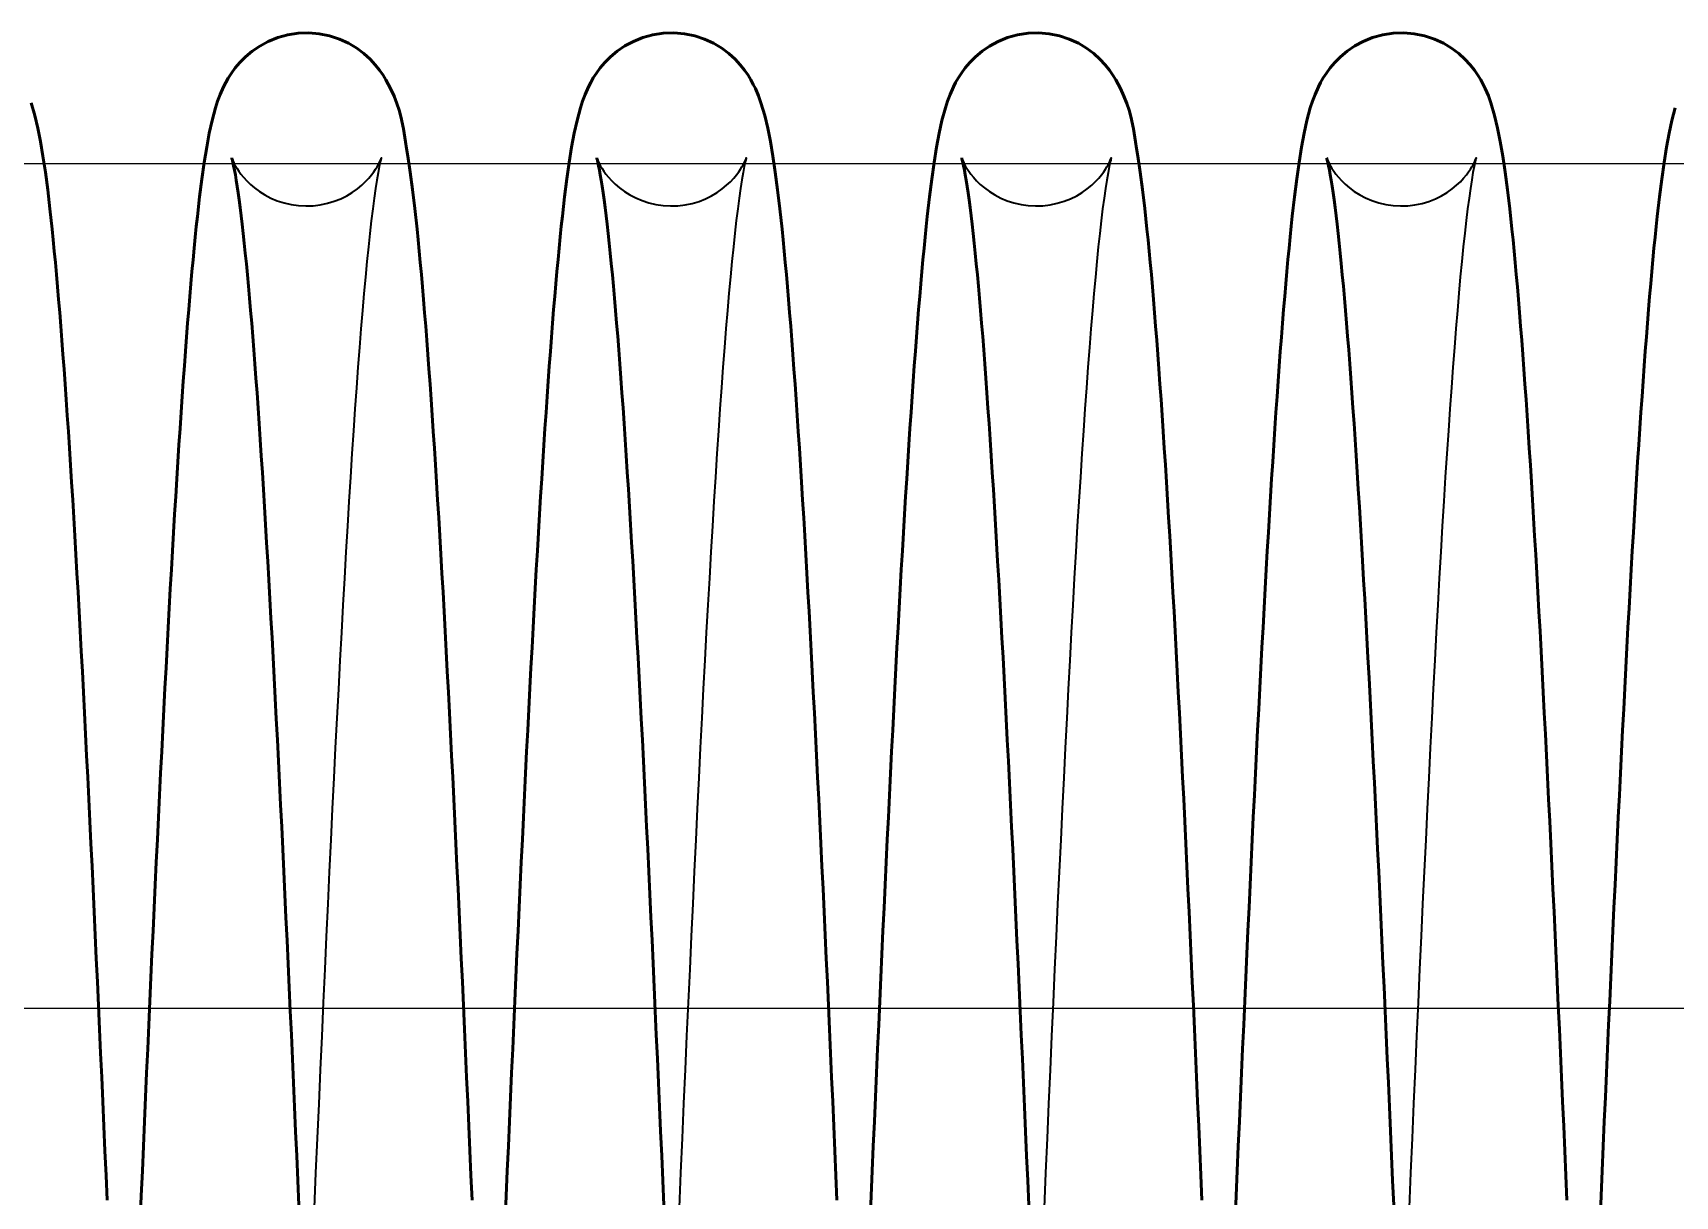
# Model space of a CAD drawing. Header units: millimetres. Extents: x 1448 to 104164, y -19509 to -89.
# Drawn here: x 80906.3 to 80984, y -3001.5 to -2946.5 of the extents above; entities that cross this region are included whole.
import ezdxf

# ---------------------------------------------------------------- set-up
doc = ezdxf.new("R2010")
doc.units = ezdxf.units.MM
doc.header["$LTSCALE"] = 60
doc.header["$MEASUREMENT"] = 0
doc.layers.get('0').update_dxf_attribs({"linetype": 'CONTINUOUS'})
doc.layers.add('가려진 것(ISO)', color=7, linetype='CONTINUOUS', lineweight=35)
doc.layers.add('가시적인 것(ISO)', color=7, linetype='CONTINUOUS', lineweight=50)

# ---------------------------------------------------------------- blocks, each defined once
blk = doc.blocks.new('토션스프링1')
at = {"layer": '가려진 것(ISO)', "flags": 128}
for points in [[(21462450.863, -50955408.884), (21462450.868, -50955408.9), (21462450.888, -50955408.952), (21462450.927, -50955409.046), (21462450.997, -50955409.194), (21462451.049, -50955409.288), (21462451.115, -50955409.397), (21462451.198, -50955409.52), (21462451.299, -50955409.657), (21462451.422, -50955409.808), (21462451.571, -50955409.971), (21462451.745, -50955410.141), (21462451.947, -50955410.313), (21462452.178, -50955410.482), (21462452.436, -50955410.642), (21462452.717, -50955410.789), (21462453.019, -50955410.916), (21462453.338, -50955411.019), (21462453.672, -50955411.096), (21462454.015, -50955411.145), (21462454.362, -50955411.164), (21462454.71, -50955411.152), (21462455.054, -50955411.11), (21462455.391, -50955411.039), (21462455.715, -50955410.942), (21462456.021, -50955410.821), (21462456.306, -50955410.678), (21462456.569, -50955410.52), (21462456.807, -50955410.353), (21462457.017, -50955410.181), (21462457.197, -50955410.01), (21462457.351, -50955409.845), (21462457.48, -50955409.69), (21462457.587, -50955409.547), (21462457.672, -50955409.42), (21462457.741, -50955409.309), (21462457.796, -50955409.212), (21462457.871, -50955409.061), (21462457.915, -50955408.961), (21462457.936, -50955408.905), (21462457.943, -50955408.885), (21462457.941, -50955408.895), (21462457.931, -50955408.932), (21462457.915, -50955408.993), (21462457.895, -50955409.076), (21462457.845, -50955409.3), (21462457.79, -50955409.588), (21462457.731, -50955409.936), (21462457.668, -50955410.341), (21462457.603, -50955410.799), (21462457.535, -50955411.307), (21462457.467, -50955411.862), (21462457.399, -50955412.461), (21462457.33, -50955413.106), (21462457.26, -50955413.796), (21462457.19, -50955414.528), (21462457.12, -50955415.303), (21462457.049, -50955416.119), (21462456.978, -50955416.975), (21462456.907, -50955417.869), (21462456.836, -50955418.8), (21462456.765, -50955419.768), (21462456.694, -50955420.771), (21462456.623, -50955421.812), (21462456.552, -50955422.889), (21462456.48, -50955424.003), (21462456.409, -50955425.15), (21462456.337, -50955426.331), (21462456.266, -50955427.544), (21462456.194, -50955428.786), (21462456.123, -50955430.058), (21462456.051, -50955431.358), (21462455.979, -50955432.685), (21462455.908, -50955434.036), (21462455.837, -50955435.413), (21462455.765, -50955436.816), (21462455.694, -50955438.247), (21462455.622, -50955439.702), (21462455.55, -50955441.182), (21462455.478, -50955442.683), (21462455.407, -50955444.204), (21462455.335, -50955445.745), (21462455.263, -50955447.302), (21462455.191, -50955448.876), (21462455.12, -50955450.463), (21462455.048, -50955452.064), (21462454.977, -50955453.675), (21462454.905, -50955455.3), (21462454.834, -50955456.939), (21462454.762, -50955458.591)], [(21462468.138, -50955408.884), (21462468.144, -50955408.9), (21462468.163, -50955408.952), (21462468.203, -50955409.045), (21462468.274, -50955409.189), (21462468.325, -50955409.282), (21462468.39, -50955409.391), (21462468.472, -50955409.514), (21462468.572, -50955409.652), (21462468.694, -50955409.803), (21462468.842, -50955409.966), (21462469.015, -50955410.136), (21462469.217, -50955410.308), (21462469.447, -50955410.477), (21462469.704, -50955410.638), (21462469.985, -50955410.785), (21462470.285, -50955410.912), (21462470.605, -50955411.016), (21462470.938, -50955411.094), (21462471.281, -50955411.144), (21462471.628, -50955411.164), (21462471.976, -50955411.153), (21462472.321, -50955411.111), (21462472.658, -50955411.041), (21462472.982, -50955410.945), (21462473.288, -50955410.824), (21462473.575, -50955410.682), (21462473.839, -50955410.525), (21462474.077, -50955410.357), (21462474.287, -50955410.186), (21462474.468, -50955410.015), (21462474.623, -50955409.85), (21462474.753, -50955409.693), (21462474.86, -50955409.551), (21462474.946, -50955409.424), (21462475.015, -50955409.312), (21462475.07, -50955409.214), (21462475.146, -50955409.063), (21462475.191, -50955408.962), (21462475.212, -50955408.905), (21462475.219, -50955408.885), (21462475.216, -50955408.895), (21462475.206, -50955408.931), (21462475.191, -50955408.992), (21462475.17, -50955409.075), (21462475.121, -50955409.298), (21462475.067, -50955409.585), (21462475.007, -50955409.934), (21462474.944, -50955410.339), (21462474.878, -50955410.797), (21462474.811, -50955411.304), (21462474.743, -50955411.858), (21462474.675, -50955412.458), (21462474.606, -50955413.103), (21462474.536, -50955413.793), (21462474.466, -50955414.525), (21462474.396, -50955415.3), (21462474.325, -50955416.115), (21462474.254, -50955416.97), (21462474.183, -50955417.864), (21462474.112, -50955418.794), (21462474.042, -50955419.76), (21462473.97, -50955420.765), (21462473.899, -50955421.807), (21462473.828, -50955422.886), (21462473.756, -50955424), (21462473.685, -50955425.148), (21462473.613, -50955426.329), (21462473.542, -50955427.541), (21462473.47, -50955428.783), (21462473.398, -50955430.054), (21462473.327, -50955431.352), (21462473.256, -50955432.676), (21462473.184, -50955434.027), (21462473.113, -50955435.405), (21462473.041, -50955436.812), (21462472.97, -50955438.244), (21462472.898, -50955439.701), (21462472.826, -50955441.181), (21462472.754, -50955442.682), (21462472.682, -50955444.203), (21462472.611, -50955445.743), (21462472.539, -50955447.299), (21462472.467, -50955448.871), (21462472.396, -50955450.456), (21462472.324, -50955452.054), (21462472.253, -50955453.666), (21462472.181, -50955455.294), (21462472.11, -50955456.936), (21462472.038, -50955458.59)], [(21462485.414, -50955408.884), (21462485.419, -50955408.9), (21462485.439, -50955408.952), (21462485.479, -50955409.046), (21462485.549, -50955409.194), (21462485.6, -50955409.288), (21462485.666, -50955409.397), (21462485.749, -50955409.52), (21462485.851, -50955409.657), (21462485.974, -50955409.808), (21462486.122, -50955409.971), (21462486.297, -50955410.141), (21462486.499, -50955410.313), (21462486.73, -50955410.482), (21462486.987, -50955410.642), (21462487.269, -50955410.789), (21462487.57, -50955410.916), (21462487.889, -50955411.019), (21462488.223, -50955411.096), (21462488.566, -50955411.145), (21462488.914, -50955411.164), (21462489.261, -50955411.152), (21462489.606, -50955411.11), (21462489.942, -50955411.039), (21462490.266, -50955410.942), (21462490.572, -50955410.821), (21462490.858, -50955410.678), (21462491.121, -50955410.52), (21462491.359, -50955410.353), (21462491.568, -50955410.181), (21462491.749, -50955410.01), (21462491.903, -50955409.845), (21462492.032, -50955409.69), (21462492.138, -50955409.547), (21462492.224, -50955409.42), (21462492.293, -50955409.309), (21462492.347, -50955409.212), (21462492.422, -50955409.061), (21462492.466, -50955408.961), (21462492.488, -50955408.905), (21462492.495, -50955408.885), (21462492.492, -50955408.895), (21462492.482, -50955408.932), (21462492.467, -50955408.993), (21462492.446, -50955409.076), (21462492.397, -50955409.3), (21462492.342, -50955409.588), (21462492.282, -50955409.936), (21462492.22, -50955410.341), (21462492.154, -50955410.799), (21462492.087, -50955411.307), (21462492.019, -50955411.862), (21462491.95, -50955412.461), (21462491.881, -50955413.106), (21462491.812, -50955413.796), (21462491.742, -50955414.528), (21462491.671, -50955415.303), (21462491.601, -50955416.119), (21462491.53, -50955416.975), (21462491.459, -50955417.869), (21462491.388, -50955418.8), (21462491.317, -50955419.768), (21462491.246, -50955420.771), (21462491.175, -50955421.812), (21462491.103, -50955422.889), (21462491.032, -50955424.003), (21462490.96, -50955425.15), (21462490.889, -50955426.331), (21462490.817, -50955427.544), (21462490.746, -50955428.786), (21462490.674, -50955430.058), (21462490.602, -50955431.358), (21462490.531, -50955432.685), (21462490.459, -50955434.036), (21462490.388, -50955435.413), (21462490.317, -50955436.816), (21462490.245, -50955438.247), (21462490.173, -50955439.702), (21462490.102, -50955441.182), (21462490.03, -50955442.683), (21462489.958, -50955444.204), (21462489.886, -50955445.745), (21462489.815, -50955447.302), (21462489.743, -50955448.876), (21462489.671, -50955450.463), (21462489.6, -50955452.064), (21462489.528, -50955453.675), (21462489.457, -50955455.3), (21462489.385, -50955456.939), (21462489.314, -50955458.591)], [(21462502.69, -50955408.884), (21462502.695, -50955408.9), (21462502.715, -50955408.952), (21462502.755, -50955409.045), (21462502.826, -50955409.189), (21462502.877, -50955409.282), (21462502.942, -50955409.391), (21462503.023, -50955409.514), (21462503.123, -50955409.652), (21462503.246, -50955409.803), (21462503.393, -50955409.966), (21462503.567, -50955410.136), (21462503.768, -50955410.308), (21462503.999, -50955410.477), (21462504.256, -50955410.638), (21462504.536, -50955410.785), (21462504.837, -50955410.912), (21462505.156, -50955411.016), (21462505.49, -50955411.094), (21462505.833, -50955411.144), (21462506.18, -50955411.164), (21462506.527, -50955411.153), (21462506.872, -50955411.111), (21462507.209, -50955411.041), (21462507.533, -50955410.945), (21462507.839, -50955410.824), (21462508.126, -50955410.682), (21462508.39, -50955410.525), (21462508.629, -50955410.357), (21462508.838, -50955410.186), (21462509.02, -50955410.015), (21462509.175, -50955409.85), (21462509.305, -50955409.693), (21462509.411, -50955409.551), (21462509.498, -50955409.424), (21462509.567, -50955409.312), (21462509.622, -50955409.214), (21462509.698, -50955409.063), (21462509.742, -50955408.962), (21462509.764, -50955408.905), (21462509.771, -50955408.885), (21462509.768, -50955408.895), (21462509.758, -50955408.931), (21462509.742, -50955408.992), (21462509.722, -50955409.075), (21462509.673, -50955409.298), (21462509.618, -50955409.585), (21462509.559, -50955409.934), (21462509.496, -50955410.339), (21462509.43, -50955410.797), (21462509.363, -50955411.304), (21462509.295, -50955411.858), (21462509.226, -50955412.458), (21462509.157, -50955413.103), (21462509.088, -50955413.793), (21462509.018, -50955414.525), (21462508.947, -50955415.3), (21462508.877, -50955416.115), (21462508.806, -50955416.97), (21462508.735, -50955417.864), (21462508.664, -50955418.794), (21462508.593, -50955419.76), (21462508.522, -50955420.765), (21462508.451, -50955421.807), (21462508.379, -50955422.886), (21462508.308, -50955424), (21462508.236, -50955425.148), (21462508.165, -50955426.329), (21462508.093, -50955427.541), (21462508.022, -50955428.783), (21462507.95, -50955430.054), (21462507.878, -50955431.352), (21462507.807, -50955432.676), (21462507.736, -50955434.027), (21462507.664, -50955435.405), (21462507.593, -50955436.812), (21462507.521, -50955438.244), (21462507.449, -50955439.701), (21462507.378, -50955441.181), (21462507.306, -50955442.682), (21462507.234, -50955444.203), (21462507.162, -50955445.743), (21462507.09, -50955447.299), (21462507.019, -50955448.871), (21462506.947, -50955450.456), (21462506.876, -50955452.054), (21462506.804, -50955453.666), (21462506.733, -50955455.294), (21462506.661, -50955456.936), (21462506.589, -50955458.59)]]:
    blk.add_lwpolyline(points, dxfattribs=at)
at = {"layer": '가시적인 것(ISO)', "flags": 128}
for points in [[(21462441.363, -50955406.277), (21462441.541, -50955406.881), (21462441.683, -50955407.482), (21462441.807, -50955408.115), (21462441.925, -50955408.809), (21462442.039, -50955409.57), (21462442.149, -50955410.398), (21462442.255, -50955411.295), (21462442.36, -50955412.262), (21462442.412, -50955412.772), (21462442.463, -50955413.3), (21462442.514, -50955413.846), (21462442.565, -50955414.411), (21462442.616, -50955414.994), (21462442.667, -50955415.595), (21462442.718, -50955416.215), (21462442.769, -50955416.854), (21462442.82, -50955417.512), (21462442.871, -50955418.189), (21462442.923, -50955418.885), (21462442.974, -50955419.599), (21462443.025, -50955420.331), (21462443.076, -50955421.08), (21462443.127, -50955421.846), (21462443.179, -50955422.629), (21462443.23, -50955423.429), (21462443.281, -50955424.244), (21462443.332, -50955425.075), (21462443.383, -50955425.922), (21462443.434, -50955426.783), (21462443.485, -50955427.658), (21462443.536, -50955428.548), (21462443.587, -50955429.452), (21462443.638, -50955430.369), (21462443.688, -50955431.3), (21462443.739, -50955432.245), (21462443.79, -50955433.206), (21462443.841, -50955434.18), (21462443.892, -50955435.168), (21462443.943, -50955436.169), (21462443.994, -50955437.183), (21462444.045, -50955438.209), (21462444.096, -50955439.246), (21462444.147, -50955440.295), (21462444.198, -50955441.354), (21462444.249, -50955442.423), (21462444.3, -50955443.501), (21462444.351, -50955444.588), (21462444.401, -50955445.684), (21462444.452, -50955446.787), (21462444.503, -50955447.898), (21462444.554, -50955449.016), (21462444.604, -50955450.141), (21462444.655, -50955451.276), (21462444.706, -50955452.419), (21462444.757, -50955453.569), (21462444.808, -50955454.727), (21462444.859, -50955455.892), (21462444.91, -50955457.062), (21462444.961, -50955458.238)], [(21462446.528, -50955459.203), (21462446.579, -50955458.023), (21462446.63, -50955456.848), (21462446.681, -50955455.679), (21462446.732, -50955454.516), (21462446.783, -50955453.36), (21462446.833, -50955452.211), (21462446.884, -50955451.07), (21462446.935, -50955449.938), (21462446.986, -50955448.814), (21462447.036, -50955447.697), (21462447.087, -50955446.586), (21462447.138, -50955445.484), (21462447.189, -50955444.389), (21462447.24, -50955443.303), (21462447.291, -50955442.226), (21462447.342, -50955441.159), (21462447.393, -50955440.101), (21462447.444, -50955439.055), (21462447.495, -50955438.019), (21462447.546, -50955436.995), (21462447.597, -50955435.984), (21462447.648, -50955434.985), (21462447.699, -50955433.999), (21462447.75, -50955433.028), (21462447.8, -50955432.07), (21462447.851, -50955431.127), (21462447.902, -50955430.199), (21462447.953, -50955429.285), (21462448.004, -50955428.383), (21462448.055, -50955427.496), (21462448.106, -50955426.622), (21462448.157, -50955425.763), (21462448.208, -50955424.919), (21462448.259, -50955424.09), (21462448.31, -50955423.276), (21462448.362, -50955422.478), (21462448.413, -50955421.697), (21462448.464, -50955420.932), (21462448.516, -50955420.184), (21462448.567, -50955419.453), (21462448.619, -50955418.74), (21462448.67, -50955418.045), (21462448.722, -50955417.368), (21462448.773, -50955416.71), (21462448.825, -50955416.07), (21462448.876, -50955415.451), (21462448.928, -50955414.851), (21462448.979, -50955414.27), (21462449.03, -50955413.71), (21462449.081, -50955413.169), (21462449.132, -50955412.646), (21462449.183, -50955412.143), (21462449.235, -50955411.657), (21462449.339, -50955410.739), (21462449.447, -50955409.889), (21462449.558, -50955409.105), (21462449.675, -50955408.385), (21462449.798, -50955407.725), (21462449.929, -50955407.116), (21462450.09, -50955406.52), (21462450.191, -50955406.21), (21462450.314, -50955405.882), (21462450.474, -50955405.52), (21462450.577, -50955405.321), (21462450.699, -50955405.107), (21462450.847, -50955404.875), (21462451.028, -50955404.629), (21462451.247, -50955404.37), (21462451.512, -50955404.104), (21462451.826, -50955403.84), (21462452.185, -50955403.593), (21462452.591, -50955403.374), (21462453.036, -50955403.193), (21462453.51, -50955403.06), (21462454.003, -50955402.984), (21462454.507, -50955402.967), (21462455.008, -50955403.008), (21462455.494, -50955403.108), (21462455.957, -50955403.262), (21462456.388, -50955403.461), (21462456.776, -50955403.693), (21462457.116, -50955403.948), (21462457.408, -50955404.213), (21462457.653, -50955404.476), (21462457.856, -50955404.73), (21462458.023, -50955404.971), (21462458.161, -50955405.197), (21462458.374, -50955405.602), (21462458.544, -50955405.97), (21462458.68, -50955406.308), (21462458.787, -50955406.624), (21462458.871, -50955406.926), (21462458.993, -50955407.512), (21462459.089, -50955408.121), (21462459.142, -50955408.451), (21462459.199, -50955408.803), (21462459.312, -50955409.56), (21462459.421, -50955410.387), (21462459.529, -50955411.286), (21462459.634, -50955412.256), (21462459.686, -50955412.768), (21462459.738, -50955413.298), (21462459.789, -50955413.846), (21462459.841, -50955414.412), (21462459.892, -50955414.996), (21462459.943, -50955415.598), (21462459.994, -50955416.218), (21462460.045, -50955416.856), (21462460.096, -50955417.513), (21462460.147, -50955418.189), (21462460.198, -50955418.883), (21462460.249, -50955419.596), (21462460.301, -50955420.327), (21462460.352, -50955421.075), (21462460.403, -50955421.841), (21462460.454, -50955422.624), (21462460.505, -50955423.424), (21462460.556, -50955424.24), (21462460.608, -50955425.071), (21462460.659, -50955425.918), (21462460.71, -50955426.781), (21462460.761, -50955427.657), (21462460.812, -50955428.548), (21462460.863, -50955429.453), (21462460.913, -50955430.371), (21462460.964, -50955431.303), (21462461.015, -50955432.247), (21462461.066, -50955433.205), (21462461.117, -50955434.178), (21462461.167, -50955435.165), (21462461.218, -50955436.165), (21462461.269, -50955437.178), (21462461.32, -50955438.204), (21462461.371, -50955439.241), (21462461.422, -50955440.289), (21462461.473, -50955441.348), (21462461.524, -50955442.418), (21462461.575, -50955443.497), (21462461.626, -50955444.585), (21462461.677, -50955445.682), (21462461.728, -50955446.787), (21462461.779, -50955447.9), (21462461.83, -50955449.019), (21462461.88, -50955450.145), (21462461.931, -50955451.278), (21462461.982, -50955452.419), (21462462.033, -50955453.568), (21462462.083, -50955454.724), (21462462.134, -50955455.887), (21462462.185, -50955457.057), (21462462.236, -50955458.232)], [(21462463.804, -50955459.204), (21462463.855, -50955458.024), (21462463.906, -50955456.849), (21462463.957, -50955455.679), (21462464.008, -50955454.515), (21462464.059, -50955453.358), (21462464.109, -50955452.207), (21462464.16, -50955451.064), (21462464.211, -50955449.929), (21462464.262, -50955448.803), (21462464.313, -50955447.687), (21462464.363, -50955446.579), (21462464.414, -50955445.478), (21462464.465, -50955444.386), (21462464.516, -50955443.301), (21462464.567, -50955442.225), (21462464.618, -50955441.159), (21462464.669, -50955440.103), (21462464.72, -50955439.056), (21462464.771, -50955438.021), (21462464.822, -50955436.997), (21462464.873, -50955435.985), (21462464.924, -50955434.985), (21462464.975, -50955433.999), (21462465.026, -50955433.025), (21462465.077, -50955432.066), (21462465.127, -50955431.121), (21462465.178, -50955430.191), (21462465.229, -50955429.276), (21462465.28, -50955428.376), (21462465.331, -50955427.49), (21462465.382, -50955426.619), (21462465.433, -50955425.761), (21462465.484, -50955424.919), (21462465.535, -50955424.091), (21462465.586, -50955423.279), (21462465.637, -50955422.482), (21462465.688, -50955421.701), (21462465.74, -50955420.937), (21462465.791, -50955420.189), (21462465.843, -50955419.459), (21462465.894, -50955418.745), (21462465.946, -50955418.049), (21462465.997, -50955417.371), (21462466.049, -50955416.712), (21462466.1, -50955416.071), (21462466.152, -50955415.448), (21462466.204, -50955414.845), (21462466.256, -50955414.262), (21462466.307, -50955413.698), (21462466.359, -50955413.155), (21462466.411, -50955412.632), (21462466.462, -50955412.128), (21462466.513, -50955411.643), (21462466.617, -50955410.729), (21462466.723, -50955409.885), (21462466.833, -50955409.105), (21462466.949, -50955408.387), (21462467.073, -50955407.724), (21462467.207, -50955407.113), (21462467.366, -50955406.518), (21462467.467, -50955406.209), (21462467.591, -50955405.88), (21462467.751, -50955405.518), (21462467.854, -50955405.318), (21462467.977, -50955405.104), (21462468.125, -50955404.872), (21462468.307, -50955404.625), (21462468.526, -50955404.367), (21462468.792, -50955404.101), (21462469.106, -50955403.837), (21462469.466, -50955403.59), (21462469.872, -50955403.371), (21462470.317, -50955403.191), (21462470.792, -50955403.059), (21462471.285, -50955402.983), (21462471.789, -50955402.967), (21462472.29, -50955403.009), (21462472.776, -50955403.11), (21462473.238, -50955403.264), (21462473.668, -50955403.464), (21462474.056, -50955403.696), (21462474.396, -50955403.951), (21462474.688, -50955404.217), (21462474.932, -50955404.48), (21462475.134, -50955404.734), (21462475.301, -50955404.975), (21462475.437, -50955405.199), (21462475.552, -50955405.407), (21462475.649, -50955405.601), (21462475.801, -50955405.955), (21462475.914, -50955406.277), (21462476.092, -50955406.881), (21462476.234, -50955407.482), (21462476.358, -50955408.115), (21462476.476, -50955408.809), (21462476.59, -50955409.57), (21462476.7, -50955410.398), (21462476.807, -50955411.295), (21462476.912, -50955412.262), (21462476.963, -50955412.772), (21462477.014, -50955413.3), (21462477.066, -50955413.846), (21462477.116, -50955414.411), (21462477.167, -50955414.994), (21462477.218, -50955415.595), (21462477.269, -50955416.215), (21462477.32, -50955416.854), (21462477.372, -50955417.512), (21462477.423, -50955418.189), (21462477.474, -50955418.885), (21462477.525, -50955419.599), (21462477.577, -50955420.331), (21462477.628, -50955421.08), (21462477.679, -50955421.846), (21462477.73, -50955422.629), (21462477.781, -50955423.429), (21462477.832, -50955424.244), (21462477.884, -50955425.075), (21462477.935, -50955425.922), (21462477.986, -50955426.783), (21462478.037, -50955427.658), (21462478.087, -50955428.548), (21462478.138, -50955429.452), (21462478.189, -50955430.369), (21462478.24, -50955431.3), (21462478.291, -50955432.245), (21462478.341, -50955433.206), (21462478.392, -50955434.18), (21462478.443, -50955435.168), (21462478.494, -50955436.169), (21462478.545, -50955437.183), (21462478.596, -50955438.209), (21462478.647, -50955439.246), (21462478.698, -50955440.295), (21462478.749, -50955441.354), (21462478.8, -50955442.423), (21462478.851, -50955443.501), (21462478.902, -50955444.588), (21462478.953, -50955445.684), (21462479.004, -50955446.787), (21462479.055, -50955447.898), (21462479.105, -50955449.016), (21462479.156, -50955450.141), (21462479.207, -50955451.276), (21462479.258, -50955452.419), (21462479.308, -50955453.569), (21462479.359, -50955454.727), (21462479.41, -50955455.892), (21462479.461, -50955457.062), (21462479.512, -50955458.238)], [(21462481.079, -50955459.203), (21462481.13, -50955458.023), (21462481.181, -50955456.848), (21462481.232, -50955455.679), (21462481.283, -50955454.516), (21462481.334, -50955453.36), (21462481.385, -50955452.211), (21462481.436, -50955451.07), (21462481.487, -50955449.938), (21462481.537, -50955448.814), (21462481.588, -50955447.697), (21462481.639, -50955446.586), (21462481.69, -50955445.484), (21462481.74, -50955444.389), (21462481.791, -50955443.303), (21462481.842, -50955442.226), (21462481.893, -50955441.159), (21462481.944, -50955440.101), (21462481.995, -50955439.055), (21462482.046, -50955438.019), (21462482.097, -50955436.995), (21462482.148, -50955435.984), (21462482.199, -50955434.985), (21462482.25, -50955433.999), (21462482.301, -50955433.028), (21462482.352, -50955432.07), (21462482.403, -50955431.127), (21462482.453, -50955430.199), (21462482.504, -50955429.285), (21462482.555, -50955428.383), (21462482.606, -50955427.496), (21462482.657, -50955426.622), (21462482.708, -50955425.763), (21462482.759, -50955424.919), (21462482.811, -50955424.09), (21462482.862, -50955423.276), (21462482.913, -50955422.478), (21462482.964, -50955421.697), (21462483.016, -50955420.932), (21462483.067, -50955420.184), (21462483.119, -50955419.453), (21462483.17, -50955418.74), (21462483.222, -50955418.045), (21462483.273, -50955417.368), (21462483.325, -50955416.71), (21462483.376, -50955416.07), (21462483.428, -50955415.451), (21462483.479, -50955414.851), (21462483.53, -50955414.27), (21462483.582, -50955413.71), (21462483.633, -50955413.169), (21462483.684, -50955412.646), (21462483.735, -50955412.143), (21462483.786, -50955411.657), (21462483.891, -50955410.739), (21462483.998, -50955409.889), (21462484.11, -50955409.105), (21462484.226, -50955408.385), (21462484.349, -50955407.725), (21462484.481, -50955407.116), (21462484.641, -50955406.52), (21462484.743, -50955406.21), (21462484.866, -50955405.882), (21462485.026, -50955405.52), (21462485.128, -50955405.321), (21462485.251, -50955405.107), (21462485.399, -50955404.875), (21462485.58, -50955404.629), (21462485.799, -50955404.37), (21462486.064, -50955404.104), (21462486.377, -50955403.84), (21462486.737, -50955403.593), (21462487.142, -50955403.374), (21462487.588, -50955403.193), (21462488.062, -50955403.06), (21462488.555, -50955402.984), (21462489.058, -50955402.967), (21462489.559, -50955403.008), (21462490.045, -50955403.108), (21462490.509, -50955403.262), (21462490.939, -50955403.461), (21462491.327, -50955403.693), (21462491.667, -50955403.948), (21462491.96, -50955404.213), (21462492.205, -50955404.476), (21462492.408, -50955404.73), (21462492.575, -50955404.971), (21462492.712, -50955405.197), (21462492.925, -50955405.602), (21462493.095, -50955405.97), (21462493.231, -50955406.308), (21462493.338, -50955406.624), (21462493.423, -50955406.926), (21462493.544, -50955407.512), (21462493.64, -50955408.121), (21462493.693, -50955408.451), (21462493.75, -50955408.803), (21462493.863, -50955409.56), (21462493.973, -50955410.387), (21462494.08, -50955411.286), (21462494.186, -50955412.256), (21462494.238, -50955412.768), (21462494.289, -50955413.298), (21462494.341, -50955413.846), (21462494.392, -50955414.412), (21462494.443, -50955414.996), (21462494.494, -50955415.598), (21462494.545, -50955416.218), (21462494.596, -50955416.856), (21462494.647, -50955417.513), (21462494.699, -50955418.189), (21462494.75, -50955418.883), (21462494.801, -50955419.596), (21462494.852, -50955420.327), (21462494.903, -50955421.075), (21462494.954, -50955421.841), (21462495.006, -50955422.624), (21462495.057, -50955423.424), (21462495.108, -50955424.24), (21462495.159, -50955425.071), (21462495.21, -50955425.918), (21462495.261, -50955426.781), (21462495.312, -50955427.657), (21462495.363, -50955428.548), (21462495.414, -50955429.453), (21462495.465, -50955430.371), (21462495.516, -50955431.303), (21462495.566, -50955432.247), (21462495.617, -50955433.205), (21462495.668, -50955434.178), (21462495.719, -50955435.165), (21462495.77, -50955436.165), (21462495.821, -50955437.178), (21462495.872, -50955438.204), (21462495.923, -50955439.241), (21462495.974, -50955440.289), (21462496.025, -50955441.348), (21462496.076, -50955442.418), (21462496.127, -50955443.497), (21462496.178, -50955444.585), (21462496.229, -50955445.682), (21462496.28, -50955446.787), (21462496.33, -50955447.9), (21462496.381, -50955449.019), (21462496.432, -50955450.145), (21462496.483, -50955451.278), (21462496.533, -50955452.419), (21462496.584, -50955453.568), (21462496.635, -50955454.724), (21462496.686, -50955455.887), (21462496.737, -50955457.057), (21462496.788, -50955458.232)], [(21462498.355, -50955459.204), (21462498.406, -50955458.024), (21462498.457, -50955456.849), (21462498.508, -50955455.679), (21462498.559, -50955454.515), (21462498.61, -50955453.358), (21462498.661, -50955452.207), (21462498.712, -50955451.064), (21462498.763, -50955449.929), (21462498.813, -50955448.803), (21462498.864, -50955447.687), (21462498.915, -50955446.579), (21462498.966, -50955445.478), (21462499.016, -50955444.386), (21462499.067, -50955443.301), (21462499.118, -50955442.225), (21462499.169, -50955441.159), (21462499.22, -50955440.103), (21462499.271, -50955439.056), (21462499.322, -50955438.021), (21462499.373, -50955436.997), (21462499.424, -50955435.985), (21462499.475, -50955434.985), (21462499.526, -50955433.999), (21462499.577, -50955433.025), (21462499.628, -50955432.066), (21462499.679, -50955431.121), (21462499.73, -50955430.191), (21462499.781, -50955429.276), (21462499.831, -50955428.376), (21462499.882, -50955427.49), (21462499.933, -50955426.619), (21462499.984, -50955425.761), (21462500.035, -50955424.919), (21462500.086, -50955424.091), (21462500.137, -50955423.279), (21462500.189, -50955422.482), (21462500.24, -50955421.701), (21462500.291, -50955420.937), (21462500.343, -50955420.189), (21462500.394, -50955419.459), (21462500.446, -50955418.745), (21462500.497, -50955418.049), (21462500.549, -50955417.371), (21462500.6, -50955416.712), (21462500.652, -50955416.071), (21462500.704, -50955415.448), (21462500.755, -50955414.845), (21462500.807, -50955414.262), (21462500.859, -50955413.698), (21462500.911, -50955413.155), (21462500.962, -50955412.632), (21462501.013, -50955412.128), (21462501.065, -50955411.643), (21462501.168, -50955410.729), (21462501.274, -50955409.885), (21462501.384, -50955409.105), (21462501.501, -50955408.387), (21462501.625, -50955407.724), (21462501.758, -50955407.113), (21462501.917, -50955406.518), (21462502.019, -50955406.209), (21462502.143, -50955405.88), (21462502.303, -50955405.518), (21462502.405, -50955405.318), (21462502.528, -50955405.104), (21462502.677, -50955404.872), (21462502.858, -50955404.625), (21462503.078, -50955404.367), (21462503.343, -50955404.101), (21462503.657, -50955403.837), (21462504.018, -50955403.59), (21462504.423, -50955403.371), (21462504.869, -50955403.191), (21462505.344, -50955403.059), (21462505.837, -50955402.983), (21462506.34, -50955402.967), (21462506.841, -50955403.009), (21462507.327, -50955403.11), (21462507.79, -50955403.264), (21462508.22, -50955403.464), (21462508.608, -50955403.696), (21462508.947, -50955403.951), (21462509.239, -50955404.217), (21462509.483, -50955404.48), (21462509.686, -50955404.734), (21462509.852, -50955404.975), (21462509.988, -50955405.199), (21462510.103, -50955405.407), (21462510.201, -50955405.601), (21462510.352, -50955405.955), (21462510.466, -50955406.277), (21462510.644, -50955406.881), (21462510.786, -50955407.482), (21462510.91, -50955408.115), (21462511.028, -50955408.809), (21462511.142, -50955409.57), (21462511.252, -50955410.398), (21462511.358, -50955411.295), (21462511.463, -50955412.262), (21462511.515, -50955412.772), (21462511.566, -50955413.3), (21462511.617, -50955413.846), (21462511.668, -50955414.411), (21462511.719, -50955414.994), (21462511.77, -50955415.595), (21462511.821, -50955416.215), (21462511.872, -50955416.854), (21462511.923, -50955417.512), (21462511.974, -50955418.189), (21462512.026, -50955418.885), (21462512.077, -50955419.599), (21462512.128, -50955420.331), (21462512.179, -50955421.08), (21462512.23, -50955421.846), (21462512.282, -50955422.629), (21462512.333, -50955423.429), (21462512.384, -50955424.244), (21462512.435, -50955425.075), (21462512.486, -50955425.922), (21462512.537, -50955426.783), (21462512.588, -50955427.658), (21462512.639, -50955428.548), (21462512.69, -50955429.452), (21462512.741, -50955430.369), (21462512.791, -50955431.3), (21462512.842, -50955432.245), (21462512.893, -50955433.206), (21462512.944, -50955434.18), (21462512.995, -50955435.168), (21462513.046, -50955436.169), (21462513.097, -50955437.183), (21462513.148, -50955438.209), (21462513.199, -50955439.246), (21462513.25, -50955440.295), (21462513.301, -50955441.354), (21462513.352, -50955442.423), (21462513.403, -50955443.501), (21462513.454, -50955444.588), (21462513.504, -50955445.684), (21462513.555, -50955446.787), (21462513.606, -50955447.898), (21462513.657, -50955449.016), (21462513.707, -50955450.141), (21462513.758, -50955451.276), (21462513.809, -50955452.419), (21462513.86, -50955453.569), (21462513.911, -50955454.727), (21462513.962, -50955455.892), (21462514.013, -50955457.062), (21462514.064, -50955458.238)], [(21462515.631, -50955459.203), (21462515.682, -50955458.023), (21462515.733, -50955456.848), (21462515.784, -50955455.679), (21462515.835, -50955454.516), (21462515.886, -50955453.36), (21462515.937, -50955452.211), (21462515.987, -50955451.07), (21462516.038, -50955449.938), (21462516.089, -50955448.814), (21462516.139, -50955447.697), (21462516.19, -50955446.586), (21462516.241, -50955445.484), (21462516.292, -50955444.389), (21462516.343, -50955443.303), (21462516.394, -50955442.226), (21462516.445, -50955441.159), (21462516.496, -50955440.101), (21462516.547, -50955439.055), (21462516.598, -50955438.019), (21462516.649, -50955436.995), (21462516.7, -50955435.984), (21462516.751, -50955434.985), (21462516.802, -50955433.999), (21462516.853, -50955433.028), (21462516.903, -50955432.07), (21462516.954, -50955431.127), (21462517.005, -50955430.199), (21462517.056, -50955429.285), (21462517.107, -50955428.383), (21462517.158, -50955427.496), (21462517.209, -50955426.622), (21462517.26, -50955425.763), (21462517.311, -50955424.919), (21462517.362, -50955424.09), (21462517.413, -50955423.276), (21462517.465, -50955422.478), (21462517.516, -50955421.697), (21462517.567, -50955420.932), (21462517.619, -50955420.184), (21462517.67, -50955419.453), (21462517.722, -50955418.74), (21462517.773, -50955418.045), (21462517.825, -50955417.368), (21462517.876, -50955416.71), (21462517.927, -50955416.07), (21462517.979, -50955415.451), (21462518.03, -50955414.851), (21462518.082, -50955414.27), (21462518.133, -50955413.71), (21462518.184, -50955413.169), (21462518.235, -50955412.646), (21462518.286, -50955412.143), (21462518.338, -50955411.657), (21462518.442, -50955410.739), (21462518.55, -50955409.889), (21462518.661, -50955409.105), (21462518.778, -50955408.385), (21462518.901, -50955407.725), (21462519.032, -50955407.116), (21462519.193, -50955406.52)], [(21462454.039, -50955458.479), (21462453.988, -50955457.305), (21462453.937, -50955456.138), (21462453.887, -50955454.977), (21462453.836, -50955453.824), (21462453.785, -50955452.678), (21462453.735, -50955451.539), (21462453.684, -50955450.406), (21462453.633, -50955449.279), (21462453.582, -50955448.159), (21462453.531, -50955447.047), (21462453.48, -50955445.942), (21462453.429, -50955444.846), (21462453.378, -50955443.758), (21462453.327, -50955442.681), (21462453.277, -50955441.613), (21462453.226, -50955440.556), (21462453.175, -50955439.511), (21462453.124, -50955438.477), (21462453.073, -50955437.455), (21462453.022, -50955436.447), (21462452.971, -50955435.452), (21462452.921, -50955434.471), (21462452.87, -50955433.504), (21462452.82, -50955432.55), (21462452.769, -50955431.609), (21462452.718, -50955430.681), (21462452.667, -50955429.766), (21462452.616, -50955428.866), (21462452.566, -50955427.98), (21462452.515, -50955427.108), (21462452.464, -50955426.253), (21462452.413, -50955425.413), (21462452.362, -50955424.589), (21462452.311, -50955423.782), (21462452.261, -50955422.992), (21462452.21, -50955422.22), (21462452.159, -50955421.466), (21462452.109, -50955420.731), (21462452.058, -50955420.015), (21462452.008, -50955419.318), (21462451.958, -50955418.64), (21462451.907, -50955417.98), (21462451.857, -50955417.339), (21462451.806, -50955416.716), (21462451.756, -50955416.112), (21462451.705, -50955415.528), (21462451.655, -50955414.964), (21462451.604, -50955414.421), (21462451.554, -50955413.899), (21462451.505, -50955413.399), (21462451.455, -50955412.92), (21462451.406, -50955412.465), (21462451.358, -50955412.033), (21462451.31, -50955411.624), (21462451.262, -50955411.239), (21462451.215, -50955410.879), (21462451.169, -50955410.544), (21462451.123, -50955410.235), (21462451.077, -50955409.95), (21462451.033, -50955409.692), (21462450.99, -50955409.464), (21462450.952, -50955409.269), (21462450.918, -50955409.11), (21462450.891, -50955408.991), (21462450.871, -50955408.913), (21462450.863, -50955408.884)], [(21462471.315, -50955458.47), (21462471.264, -50955457.299), (21462471.213, -50955456.133), (21462471.162, -50955454.975), (21462471.112, -50955453.824), (21462471.061, -50955452.677), (21462471.01, -50955451.536), (21462470.959, -50955450.401), (21462470.908, -50955449.272), (21462470.857, -50955448.151), (21462470.807, -50955447.037), (21462470.756, -50955445.931), (21462470.705, -50955444.834), (21462470.654, -50955443.747), (21462470.603, -50955442.669), (21462470.552, -50955441.602), (21462470.501, -50955440.546), (21462470.45, -50955439.502), (21462470.399, -50955438.469), (21462470.348, -50955437.45), (21462470.298, -50955436.444), (21462470.247, -50955435.451), (21462470.196, -50955434.471), (21462470.146, -50955433.503), (21462470.095, -50955432.547), (21462470.044, -50955431.605), (21462469.993, -50955430.675), (21462469.943, -50955429.759), (21462469.892, -50955428.858), (21462469.841, -50955427.971), (21462469.79, -50955427.099), (21462469.739, -50955426.243), (21462469.688, -50955425.403), (21462469.637, -50955424.58), (21462469.587, -50955423.774), (21462469.536, -50955422.985), (21462469.485, -50955422.214), (21462469.435, -50955421.462), (21462469.385, -50955420.729), (21462469.334, -50955420.014), (21462469.284, -50955419.317), (21462469.233, -50955418.638), (21462469.183, -50955417.977), (21462469.132, -50955417.335), (21462469.081, -50955416.711), (21462469.031, -50955416.107), (21462468.981, -50955415.523), (21462468.93, -50955414.96), (21462468.88, -50955414.417), (21462468.83, -50955413.895), (21462468.781, -50955413.396), (21462468.732, -50955412.918), (21462468.683, -50955412.463), (21462468.634, -50955412.032), (21462468.586, -50955411.624), (21462468.538, -50955411.24), (21462468.491, -50955410.88), (21462468.444, -50955410.544), (21462468.397, -50955410.232), (21462468.352, -50955409.947), (21462468.308, -50955409.69), (21462468.267, -50955409.464), (21462468.229, -50955409.271), (21462468.196, -50955409.113), (21462468.168, -50955408.992), (21462468.147, -50955408.913), (21462468.138, -50955408.884)], [(21462488.591, -50955458.479), (21462488.54, -50955457.305), (21462488.489, -50955456.138), (21462488.438, -50955454.977), (21462488.387, -50955453.824), (21462488.337, -50955452.678), (21462488.286, -50955451.539), (21462488.235, -50955450.406), (21462488.185, -50955449.279), (21462488.134, -50955448.159), (21462488.083, -50955447.047), (21462488.032, -50955445.942), (21462487.981, -50955444.846), (21462487.93, -50955443.758), (21462487.879, -50955442.681), (21462487.828, -50955441.613), (21462487.777, -50955440.556), (21462487.726, -50955439.511), (21462487.675, -50955438.477), (21462487.624, -50955437.455), (21462487.574, -50955436.447), (21462487.523, -50955435.452), (21462487.472, -50955434.471), (21462487.422, -50955433.504), (21462487.371, -50955432.55), (21462487.32, -50955431.609), (21462487.27, -50955430.681), (21462487.219, -50955429.766), (21462487.168, -50955428.866), (21462487.117, -50955427.98), (21462487.066, -50955427.108), (21462487.015, -50955426.253), (21462486.964, -50955425.413), (21462486.914, -50955424.589), (21462486.863, -50955423.782), (21462486.812, -50955422.992), (21462486.762, -50955422.22), (21462486.711, -50955421.466), (21462486.66, -50955420.731), (21462486.61, -50955420.015), (21462486.56, -50955419.318), (21462486.509, -50955418.64), (21462486.459, -50955417.98), (21462486.408, -50955417.339), (21462486.358, -50955416.716), (21462486.307, -50955416.112), (21462486.257, -50955415.528), (21462486.206, -50955414.964), (21462486.156, -50955414.421), (21462486.106, -50955413.899), (21462486.056, -50955413.399), (21462486.007, -50955412.92), (21462485.958, -50955412.465), (21462485.909, -50955412.033), (21462485.861, -50955411.624), (21462485.813, -50955411.239), (21462485.766, -50955410.879), (21462485.72, -50955410.544), (21462485.674, -50955410.235), (21462485.629, -50955409.95), (21462485.584, -50955409.692), (21462485.542, -50955409.464), (21462485.503, -50955409.269), (21462485.47, -50955409.11), (21462485.442, -50955408.991), (21462485.423, -50955408.913), (21462485.414, -50955408.884)], [(21462505.866, -50955458.47), (21462505.815, -50955457.299), (21462505.764, -50955456.133), (21462505.714, -50955454.975), (21462505.663, -50955453.824), (21462505.612, -50955452.677), (21462505.562, -50955451.536), (21462505.511, -50955450.401), (21462505.46, -50955449.272), (21462505.409, -50955448.151), (21462505.358, -50955447.037), (21462505.307, -50955445.931), (21462505.256, -50955444.834), (21462505.205, -50955443.747), (21462505.154, -50955442.669), (21462505.103, -50955441.602), (21462505.052, -50955440.546), (21462505.002, -50955439.502), (21462504.951, -50955438.469), (21462504.9, -50955437.45), (21462504.849, -50955436.444), (21462504.799, -50955435.451), (21462504.748, -50955434.471), (21462504.697, -50955433.503), (21462504.647, -50955432.547), (21462504.596, -50955431.605), (21462504.545, -50955430.675), (21462504.494, -50955429.759), (21462504.443, -50955428.858), (21462504.392, -50955427.971), (21462504.341, -50955427.099), (21462504.291, -50955426.243), (21462504.24, -50955425.403), (21462504.189, -50955424.58), (21462504.138, -50955423.774), (21462504.088, -50955422.985), (21462504.037, -50955422.214), (21462503.987, -50955421.462), (21462503.936, -50955420.729), (21462503.886, -50955420.014), (21462503.835, -50955419.317), (21462503.785, -50955418.638), (21462503.734, -50955417.977), (21462503.684, -50955417.335), (21462503.633, -50955416.711), (21462503.582, -50955416.107), (21462503.532, -50955415.523), (21462503.482, -50955414.96), (21462503.432, -50955414.417), (21462503.382, -50955413.895), (21462503.332, -50955413.396), (21462503.283, -50955412.918), (21462503.234, -50955412.463), (21462503.186, -50955412.032), (21462503.137, -50955411.624), (21462503.09, -50955411.24), (21462503.043, -50955410.88), (21462502.995, -50955410.544), (21462502.949, -50955410.232), (21462502.903, -50955409.947), (21462502.859, -50955409.69), (21462502.818, -50955409.464), (21462502.781, -50955409.271), (21462502.747, -50955409.113), (21462502.719, -50955408.992), (21462502.698, -50955408.913), (21462502.69, -50955408.884)]]:
    blk.add_lwpolyline(points, dxfattribs=at)
blk = doc.blocks.new('토션스프링12345')
blk.add_blockref('토션스프링1', (1400.606, -3974.283))

msp = doc.modelspace()

# ---------------------------------------------------------------- linework, layer by layer
at = {"color": 3}
for p, q in [((79782.442, -2952.641), (85582.442, -2952.641)), ((79607.442, -2992.641), (85865.368, -2992.641))]:
    msp.add_line(p, q, dxfattribs=at)

# ---------------------------------------------------------------- block references
msp.add_blockref('토션스프링12345', (-21382935.757, 50956430.79))

doc.saveas('drawing.dxf')
